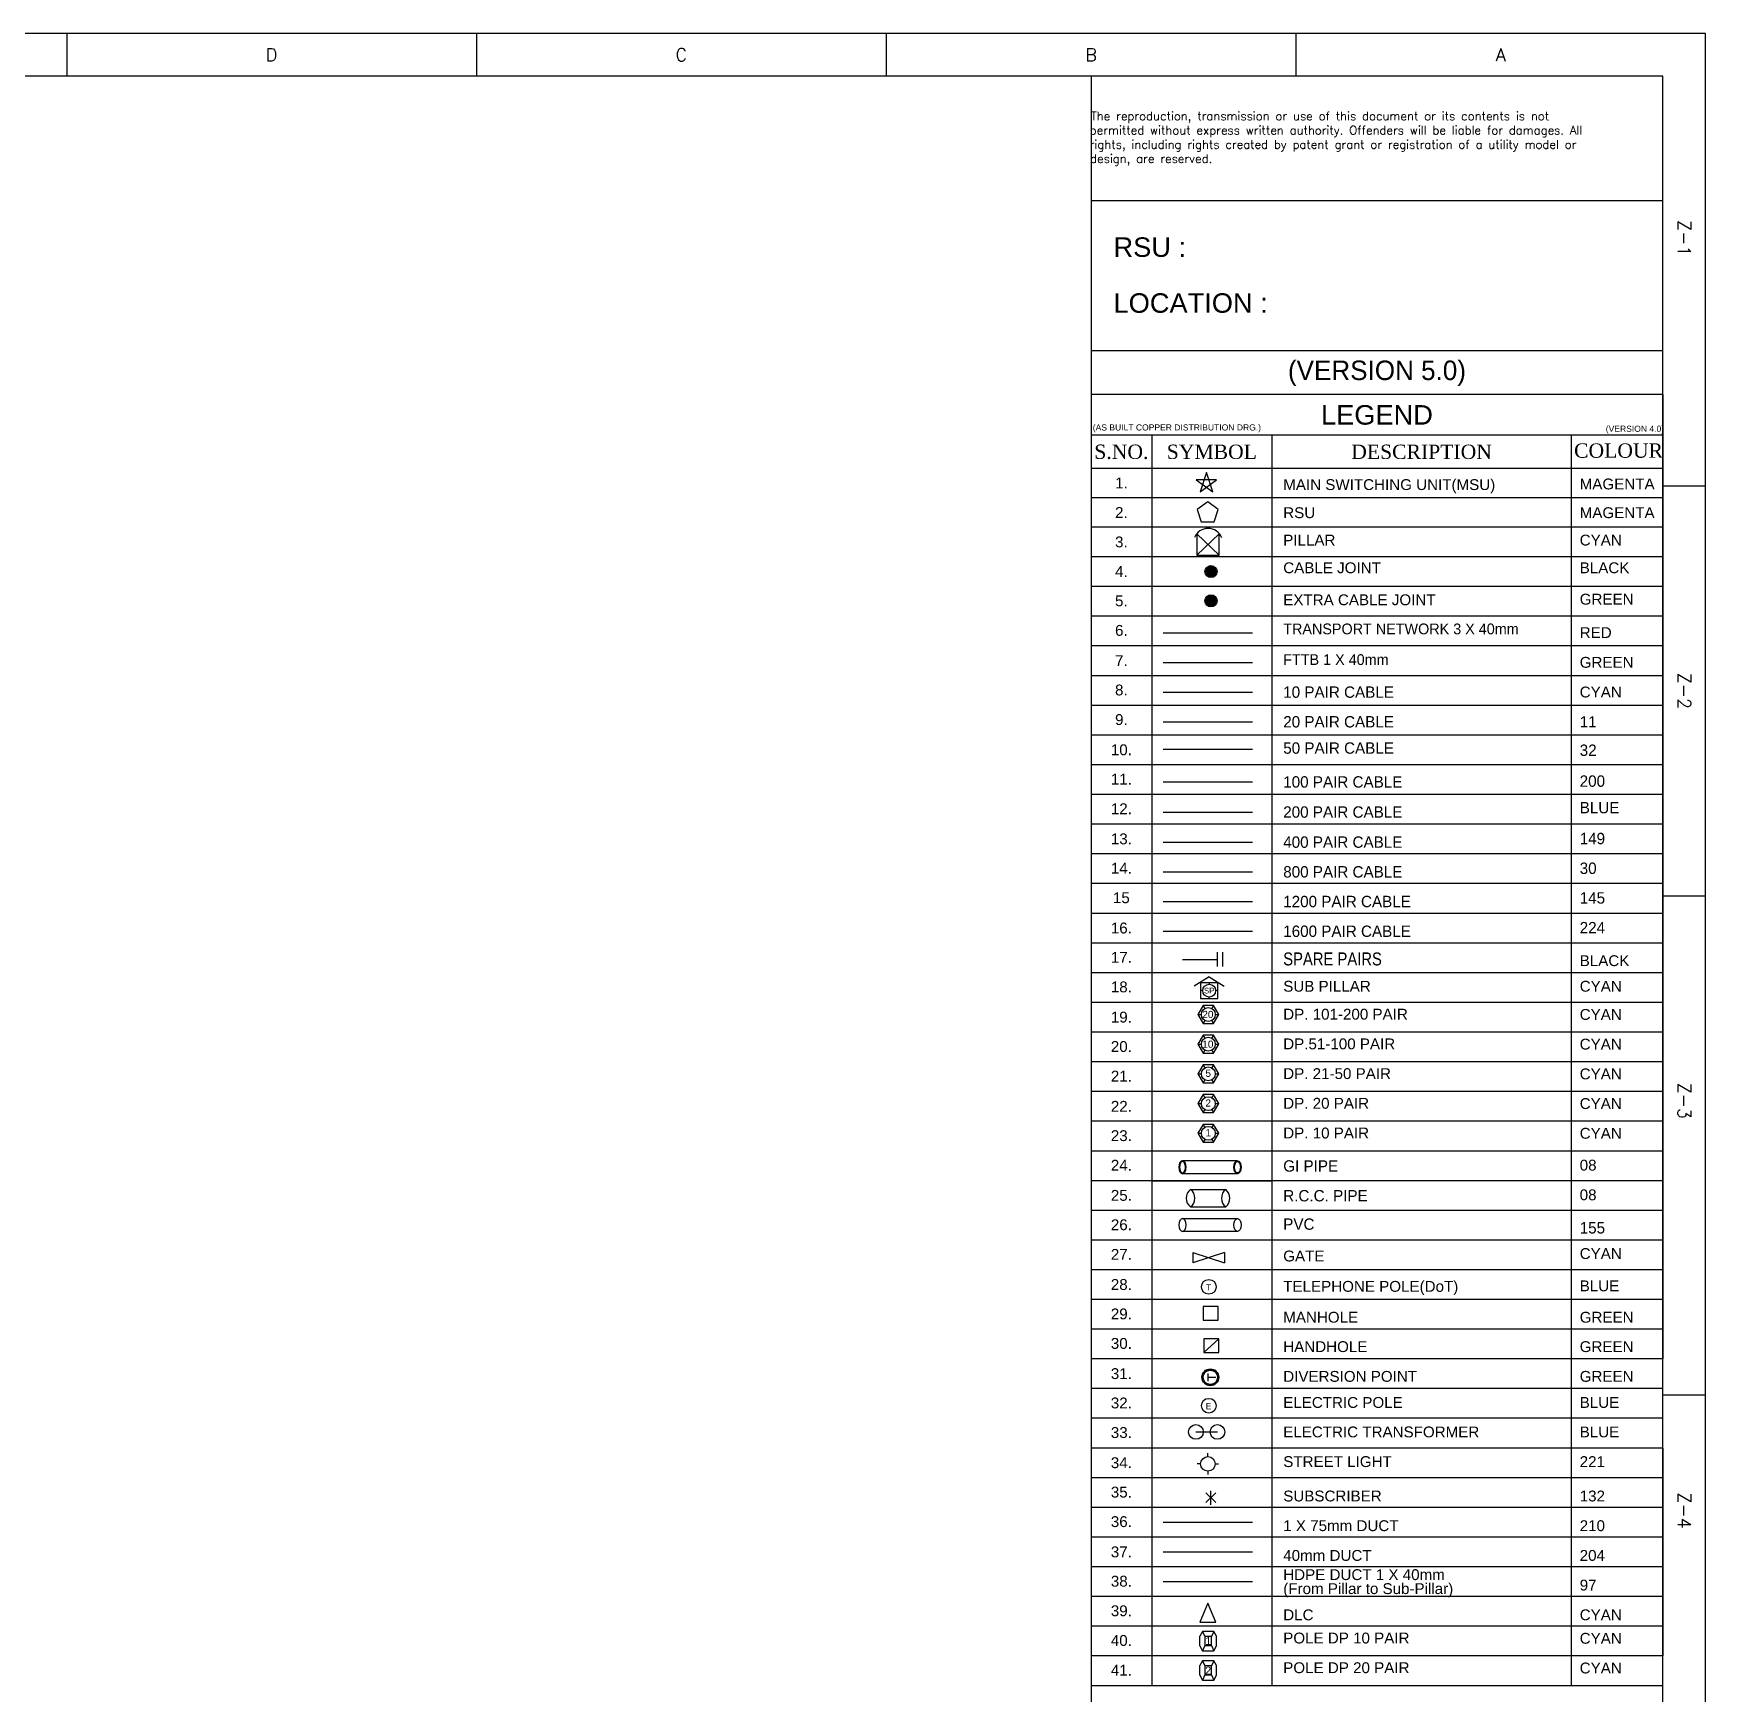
# Model space of a CAD drawing. Header units: millimetres. Extents: x 0 to 5842, y 0 to 4400.
# Drawn here: x 2900 to 5842, y 1481 to 4400 of the extents above; entities that cross this region are included whole.
import ezdxf
from ezdxf.enums import TextEntityAlignment as Align

# ---------------------------------------------------------------- set-up
doc = ezdxf.new("R2010")
doc.units = ezdxf.units.MM
doc.linetypes.add('AUSGEZOGEN', pattern=[2, 1, 1])
doc.layers.add('LEGEND', color=7, linetype='Continuous')
doc.styles.add('ar', font='swiss.ttf')
doc.styles.add('book', font='BKANT.TTF', dxfattribs={"height": 5})
doc.styles.add('LEGEND', font='ANTQUAB.TTF', dxfattribs={"height": 10})
doc.styles.add('ROMANTIC', font='romantic.ttf')
doc.styles.add('STYLE1', font='romans.shx')
doc.styles.add('technic', font='technic_.ttf')

# ---------------------------------------------------------------- blocks, each defined once
blk = doc.blocks.new('2022_Akn')
at = {"layer": 'LEGEND', "linetype": 'Continuous'}
h = blk.add_hatch(color=256, dxfattribs=at)
edge = h.paths.add_edge_path()
edge.add_arc((5034.8, 3441.6), 10.6, 0, 360)
h = blk.add_hatch(color=3, dxfattribs=at)
edge = h.paths.add_edge_path()
edge.add_arc((5034.8, 3390.2), 10.6, 0, 360)
at = {"layer": 'LEGEND'}
h = blk.add_hatch(color=3, dxfattribs=at)
h.paths.add_polyline_path([(5048.4, 2024.6, 1), (5018.8, 2024.6, 1)])
h.paths.add_polyline_path([(5046.1, 2024.6, -1), (5021.1, 2024.6, -1)], flags=16)
at = {"layer": 'LEGEND', "color": 7}
for p, q in [((5905, 4388.1), (63, 4388.1)), ((4463.2, 4388.1), (4463.2, 4313.1)), ((5184.1, 4388.1), (5184.1, 4313.1)), ((5905, -12.1), (5905, 4388.1)), ((5830, 4313.1), (138, 4313.1)), ((4823.7, 4313.1), (4823.7, 3753.1)), ((5830, 62.9), (5830, 4313.1)), ((5830, 4093.6), (4823.7, 4093.6)), ((5830, 3829.7), (4823.7, 3829.7)), ((5830, 3592.2), (5905, 3592.2)), ((5830, 2871.4), (5905, 2871.4)), ((5830, 1993.7), (5905, 1993.7))]:
    blk.add_line(p, q, dxfattribs=at)
at = {"layer": 'LEGEND', "linetype": 'Continuous', "ltscale": 5e-05}
for p, q in [((4823.7, 3753.1), (4823.7, 2422.6)), ((5830, 3753.1), (4823.7, 3753.1)), ((4823.7, 2422.7), (4823.7, 2370.4)), ((4823.7, 2422.7), (4823.7, 2370.4)), ((4823.7, 2370.4), (4823.7, 2161.4)), ((4823.7, 2370.4), (4823.7, 2161.4)), ((4823.7, 2161.5), (4823.7, 2161.4)), ((4823.7, 2161.4), (4823.7, 1743.5)), ((4823.7, 2109.1), (4823.7, 1848)), ((4823.7, 1743.5), (4823.7, 1534.5)), ((4823.7, 1534.5), (4823.7, 657.8))]:
    blk.add_line(p, q, dxfattribs=at)
at = {"layer": 'LEGEND', "linetype": 'AUSGEZOGEN'}
blk.add_line((5830, 3753.1), (4823.7, 3753.1), dxfattribs=at)
at = {"layer": 'LEGEND'}
for p, q in [((5830, 3753.1), (5830, 2422.6)), ((5830, 3681.5), (4823.7, 3681.5)), ((4930.5, 3681.5), (4930.5, 2370.4)), ((5142.1, 3681.5), (5142.1, 1482.2)), ((5668.5, 3681.5), (5668.5, 1482.2)), ((5830, 3623.2), (4823.7, 3623.2)), ((5830, 3571.6), (4823.7, 3571.6)), ((5830, 3519.9), (4823.7, 3519.9)), ((5830, 3467.6), (4823.7, 3467.6)), ((5830, 3415.4), (4823.7, 3415.4)), ((5830, 3363.1), (4823.7, 3363.1)), ((5830, 3310.9), (4823.7, 3310.9)), ((5830, 3258.6), (4823.7, 3258.6)), ((5830, 3206.4), (4823.7, 3206.4)), ((5830, 3154.1), (4823.7, 3154.1)), ((5830, 3101.9), (4823.7, 3101.9)), ((5830, 3049.6), (4823.7, 3049.6)), ((5830, 2997.4), (4823.7, 2997.4)), ((5830, 2945.1), (4823.7, 2945.1)), ((5830, 2892.9), (4823.7, 2892.9)), ((5830, 2840.6), (4823.7, 2840.6)), ((5830, 2788.4), (4823.7, 2788.4)), ((5830, 2788.4), (4823.7, 2788.4)), ((5830, 2736.1), (4823.7, 2736.1)), ((5830, 2683.9), (4823.7, 2683.9)), ((5830, 2631.6), (4823.7, 2631.6)), ((5830, 2579.4), (4823.7, 2579.4)), ((5830, 2527.1), (4823.7, 2527.1)), ((5830, 2474.9), (4823.7, 2474.9)), ((5830, 2422.6), (4823.7, 2422.6)), ((4930.5, 2422.6), (4823.7, 2422.6)), ((5830, 2422.6), (4930.5, 2422.6)), ((5830, 2422.6), (5830, 2057)), ((5081.4, 2405.5), (4984.7, 2405.5)), ((5830, 2370.4), (4823.7, 2370.4)), ((4930.5, 2370.4), (4930.5, 2161.4)), ((4930.5, 2370.4), (5142.1, 2370.4)), ((5081.4, 2382.7), (4984.7, 2382.7)), ((5830, 2318.1), (4823.7, 2318.1)), ((4984.7, 2303.9), (5081.4, 2303.9)), ((5830, 2265.9), (4823.7, 2265.9)), ((5081.4, 2281.1), (4984.7, 2281.1)), ((5830, 2213.6), (4823.7, 2213.6)), ((5830, 2161.4), (4823.7, 2161.4)), ((5830, 2161.4), (4823.7, 2161.4)), ((4930.5, 2161.4), (4930.5, 1900.2)), ((5830, 2109.2), (4823.7, 2109.2)), ((5830, 2057), (4823.7, 2057)), ((5830, 2004.7), (4823.7, 2004.7)), ((5830, 1952.5), (4823.7, 1952.5)), ((5830, 1900.2), (4823.7, 1900.2)), ((5830, 1900.2), (4823.7, 1900.2)), ((4930.5, 1900.2), (4930.5, 1482.2)), ((5830, 1900.2), (5830, 1534.5)), ((5830, 1848), (4823.7, 1848)), ((5830, 1795.7), (4823.7, 1795.7)), ((5830, 1743.5), (4823.7, 1743.5)), ((5830, 1691.2), (4823.7, 1691.2)), ((5830, 1691.2), (4823.7, 1691.2)), ((5830, 1639), (4823.7, 1639)), ((5830, 1586.7), (4823.7, 1586.7)), ((5830, 1534.5), (4823.7, 1534.5)), ((5830, 1482.2), (4823.7, 1482.2))]:
    blk.add_line(p, q, dxfattribs=at)
at = {"layer": 'LEGEND', "color": 6}
for p, q in [((5044.7, 3603.1), (5008.8, 3603.1)), ((5008.8, 3603.1), (5037.8, 3581.9)), ((5026.7, 3616.1), (5015.6, 3581.9)), ((5015.6, 3581.9), (5044.7, 3603.1)), ((5037.8, 3581.9), (5026.7, 3616.1))]:
    blk.add_line(p, q, dxfattribs=at)
at = {"layer": 'LEGEND', "color": 6, "ltscale": 8}
for p, q in [((5029.1, 3564.4), (5010.6, 3551.1)), ((5047.5, 3551.1), (5029.1, 3564.4)), ((5010.6, 3551.1), (5017.7, 3529.4)), ((5040.5, 3529.4), (5047.5, 3551.1)), ((5017.7, 3529.4), (5040.5, 3529.4))]:
    blk.add_line(p, q, dxfattribs=at)
at = {"layer": 'LEGEND', "color": 4}
for p, q in [((5049.4, 3508.2), (5009.6, 3470.7)), ((5009.6, 3508.2), (5049.4, 3470.7)), ((5009.6, 3508.2), (5009.6, 3470.7)), ((5049.4, 3470.7), (5049.4, 3508.2)), ((5009.6, 3470.7), (5049.4, 3470.7)), ((5021, 2678.4), (5024, 2673.2)), ((5031.6, 2690.9), (5031.6, 2693.4)), ((5039.2, 2678.4), (5036.2, 2673.2)), ((5011.9, 2662.7), (5018, 2662.7)), ((5024, 2652.1), (5021, 2646.9)), ((5036.2, 2652.1), (5039.2, 2646.9)), ((5042.3, 2662.7), (5048.3, 2662.7)), ((5021, 2626.2), (5011.9, 2610.4)), ((5039.2, 2626.2), (5021, 2626.2)), ((5021, 2626.2), (5024, 2620.9)), ((5039.2, 2626.2), (5036.2, 2620.9)), ((5048.3, 2610.4), (5039.2, 2626.2)), ((5011.9, 2610.4), (5021, 2594.6)), ((5011.9, 2610.4), (5018, 2610.4)), ((5024, 2599.9), (5021, 2594.6)), ((5021, 2594.6), (5039.2, 2594.6)), ((5036.2, 2599.9), (5039.2, 2594.6)), ((5039.2, 2594.6), (5048.3, 2610.4)), ((5042.3, 2610.4), (5048.3, 2610.4)), ((5021, 2573.9), (5011.9, 2558.2)), ((5039.2, 2573.9), (5021, 2573.9)), ((5021, 2573.9), (5024, 2568.7)), ((5039.2, 2573.9), (5036.2, 2568.7)), ((5048.3, 2558.2), (5039.2, 2573.9)), ((5011.9, 2558.2), (5018, 2558.2)), ((5011.9, 2558.2), (5021, 2542.4)), ((5024, 2547.6), (5021, 2542.4)), ((5021, 2542.4), (5039.2, 2542.4)), ((5036.2, 2547.6), (5039.2, 2542.4)), ((5039.2, 2542.4), (5048.3, 2558.2)), ((5042.3, 2558.2), (5048.3, 2558.2)), ((5011.9, 2505.9), (5018, 2505.9)), ((5021, 2521.7), (5024, 2516.4)), ((5039.2, 2521.7), (5036.2, 2516.4)), ((5042.3, 2505.9), (5048.3, 2505.9)), ((5024, 2495.4), (5021, 2490.1)), ((5036.2, 2495.4), (5039.2, 2490.1)), ((5011.9, 2453.7), (5018, 2453.7)), ((5021, 2469.4), (5024, 2464.2)), ((5024, 2443.1), (5021, 2437.9)), ((5039.2, 2469.4), (5036.2, 2464.2)), ((5036.2, 2443.1), (5039.2, 2437.9)), ((5042.3, 2453.7), (5048.3, 2453.7)), ((5015.1, 1552.3), (5015.1, 1569.3)), ((5020, 1577.8), (5024.2, 1568.8)), ((5039.7, 1577.8), (5035.5, 1568.8)), ((5044.6, 1552.3), (5044.6, 1569.3)), ((5024.2, 1552.9), (5020, 1543.8)), ((5035.5, 1552.9), (5039.7, 1543.8)), ((5015.1, 1500.6), (5015.1, 1517.6)), ((5020, 1526.2), (5024.2, 1517.1)), ((5024.2, 1501.2), (5020, 1492.1)), ((5039.7, 1526.2), (5035.5, 1517.1)), ((5035.5, 1501.2), (5039.7, 1492.1)), ((5044.6, 1500.6), (5044.6, 1517.6))]:
    blk.add_line(p, q, dxfattribs=at)
at = {"layer": 'LEGEND', "color": 1, "linetype": 'Continuous'}
blk.add_line((4950.9, 3334.2), (5107.6, 3334.2), dxfattribs=at)
at = {"layer": 'LEGEND', "color": 3, "linetype": 'Continuous'}
for p, q in [((4950.9, 3281.9), (5107.6, 3281.9)), ((5047.2, 2148.9), (5021.3, 2148.9)), ((5021.3, 2148.9), (5021.3, 2124.9)), ((5047.2, 2124.9), (5047.2, 2148.9)), ((5021.3, 2124.9), (5047.2, 2124.9)), ((5048.3, 2092.3), (5022.4, 2092.3)), ((5022.4, 2092.3), (5022.4, 2068.3)), ((5048.3, 2068.3), (5048.3, 2092.3)), ((5022.4, 2068.3), (5048.3, 2068.3))]:
    blk.add_line(p, q, dxfattribs=at)
at = {"layer": 'LEGEND', "color": 4, "linetype": 'Continuous'}
for p, q in [((4950.9, 3229.7), (5107.6, 3229.7)), ((5031.6, 2728.9), (5005, 2712.5)), ((5046.9, 2718.5), (5016.3, 2718.5)), ((5016.3, 2718.5), (5016.3, 2690.9)), ((5031.6, 2728.9), (5058.2, 2712.5)), ((5031.6, 2718.5), (5031.6, 2716)), ((5046.9, 2690.9), (5046.9, 2718.5)), ((5020.3, 2704.7), (5016.3, 2704.7)), ((5016.3, 2690.9), (5046.9, 2690.9)), ((5046.9, 2704.7), (5042.9, 2704.7))]:
    blk.add_line(p, q, dxfattribs=at)
at = {"layer": 'LEGEND', "color": 11, "linetype": 'Continuous'}
blk.add_line((4950.9, 3177.4), (5107.6, 3177.4), dxfattribs=at)
at = {"layer": 'LEGEND', "color": 32, "linetype": 'Continuous'}
blk.add_line((4950.9, 3129.3), (5107.6, 3129.3), dxfattribs=at)
at = {"layer": 'LEGEND', "color": 200, "linetype": 'Continuous'}
blk.add_line((4950.9, 3071.6), (5107.6, 3071.6), dxfattribs=at)
at = {"layer": 'LEGEND', "color": 5, "linetype": 'Continuous'}
blk.add_line((4950.9, 3018.7), (5107.6, 3018.7), dxfattribs=at)
at = {"layer": 'LEGEND', "color": 149, "linetype": 'Continuous'}
blk.add_line((4950.9, 2965.8), (5107.6, 2965.8), dxfattribs=at)
blk.add_line((4950.9, 2965.8), (5107.6, 2965.8), dxfattribs=at)
at = {"layer": 'LEGEND', "color": 30, "linetype": 'Continuous'}
blk.add_line((4950.9, 2913.6), (5107.6, 2913.6), dxfattribs=at)
at = {"layer": 'LEGEND', "color": 145, "linetype": 'Continuous'}
blk.add_line((4950.9, 2861.3), (5107.6, 2861.3), dxfattribs=at)
at = {"layer": 'LEGEND', "color": 224, "linetype": 'Continuous'}
blk.add_line((4950.9, 2809.1), (5107.6, 2809.1), dxfattribs=at)
at = {"layer": 'LEGEND', "color": 7, "linetype": 'Continuous'}
for p, q in [((5045.8, 2772.4), (5045.8, 2747.3)), ((5055.3, 2772.4), (5055.3, 2747.3))]:
    blk.add_line(p, q, dxfattribs=at)
at = {"layer": 'LEGEND', "color": 7, "lineweight": 30}
blk.add_line((4984.7, 2759.2), (5045.7, 2759.2), dxfattribs=at)
at = {"layer": 'LEGEND', "color": 8}
for p, q in [((4998.9, 2354.9), (5060.9, 2354.9)), ((4998.9, 2324.3), (5060.9, 2324.3))]:
    blk.add_line(p, q, dxfattribs=at)
at = {"layer": 'LEGEND', "color": 4, "linetype": 'Continuous', "ltscale": 5e-05}
for p, q in [((5002.7, 2243.9), (5058.3, 2226.2)), ((5058.3, 2243.9), (5002.7, 2226.2)), ((5002.7, 2243.9), (5002.7, 2226.2)), ((5058.3, 2243.9), (5058.3, 2226.2))]:
    blk.add_line(p, q, dxfattribs=at)
at = {"layer": 'LEGEND', "color": 3, "linetype": 'Continuous', "ltscale": 8}
for p, q in [((5048.3, 2092.3), (5022.4, 2068.3)), ((5029, 2031.1), (5029, 2018.1)), ((5029, 2024.6), (5043.3, 2024.6))]:
    blk.add_line(p, q, dxfattribs=at)
at = {"layer": 'LEGEND', "color": 5, "ltscale": 8}
blk.add_line((5008.3, 1928.5), (5046.2, 1928.5), dxfattribs=at)
at = {"layer": 'LEGEND', "color": 221, "ltscale": 8}
for p, q in [((5029.3, 1885.2), (5029.3, 1891)), ((5016.5, 1872.3), (5010.7, 1872.3)), ((5029.3, 1859.5), (5029.3, 1853.7)), ((5042.2, 1872.3), (5048, 1872.3))]:
    blk.add_line(p, q, dxfattribs=at)
at = {"layer": 'LEGEND', "color": 132}
for p, q in [((5034.4, 1800.6), (5034.4, 1825.2)), ((5025.7, 1821.6), (5043.1, 1804.2)), ((5025.7, 1804.2), (5043.1, 1821.6))]:
    blk.add_line(p, q, dxfattribs=at)
at = {"layer": 'LEGEND', "color": 210, "linetype": 'Continuous'}
blk.add_line((4950.9, 1769.8), (5107.6, 1769.8), dxfattribs=at)
at = {"layer": 'LEGEND', "color": 204, "linetype": 'Continuous'}
blk.add_line((4950.9, 1717.6), (5107.6, 1717.6), dxfattribs=at)
at = {"layer": 'LEGEND', "color": 97, "linetype": 'Continuous'}
blk.add_line((4950.9, 1665.3), (5107.6, 1665.3), dxfattribs=at)
at = {"layer": 'LEGEND', "color": 4, "ltscale": 8}
for p, q in [((5029.2, 1627.6), (5014.9, 1594)), ((5043.3, 1594), (5029.2, 1627.6)), ((5014.9, 1594), (5043.3, 1594))]:
    blk.add_line(p, q, dxfattribs=at)
at = {"layer": 'LEGEND', "color": 7, "flags": 128}
for points in [[(3021.5, 4388.1), (3021.5, 4313.1)], [(3742.4, 4388.1), (3742.4, 4313.1)]]:
    blk.add_lwpolyline(points, dxfattribs=at)
at = {"layer": 'LEGEND', "color": 4}
for points in [[(5021, 2678.4), (5011.9, 2662.7), (5021, 2646.9), (5039.2, 2646.9), (5048.3, 2662.7), (5039.2, 2678.4)], [(5021, 2521.7), (5011.9, 2505.9), (5021, 2490.1), (5039.2, 2490.1), (5048.3, 2505.9), (5039.2, 2521.7)], [(5021, 2469.4), (5011.9, 2453.7), (5021, 2437.9), (5039.2, 2437.9), (5048.3, 2453.7), (5039.2, 2469.4)]]:
    blk.add_lwpolyline(points, close=True, dxfattribs=at)
for points in [[(5044.6, 1569.3), (5039.7, 1577.8), (5020, 1577.8), (5015.1, 1569.3)], [(5024.2, 1568.8), (5024.2, 1552.9), (5035.5, 1552.9), (5035.5, 1568.8)], [(5035.5, 1568.8), (5024.2, 1568.8)], [(5015.1, 1552.3), (5020, 1543.8), (5039.7, 1543.8), (5044.6, 1552.3)], [(5044.6, 1517.6), (5039.7, 1526.2), (5020, 1526.2), (5015.1, 1517.6)], [(5015.1, 1500.6), (5020, 1492.1), (5039.7, 1492.1), (5044.6, 1500.6)], [(5024.2, 1517.1), (5024.2, 1501.2), (5035.5, 1501.2), (5035.5, 1517.1)], [(5035.5, 1517.1), (5024.2, 1517.1)]]:
    blk.add_lwpolyline(points, dxfattribs=at)
at = {"layer": 'LEGEND', "linetype": 'Continuous'}
blk.add_circle((5034.8, 3441.6), 10.6, dxfattribs=at)
at = {"layer": 'LEGEND', "color": 3, "linetype": 'Continuous'}
blk.add_circle((5034.8, 3390.2), 10.6, dxfattribs=at)
at = {"layer": 'LEGEND', "color": 4}
for centre, radius in [((5031.6, 2704.7), 11.3), ((5030.1, 2662.7), 12.2), ((5030.1, 2610.4), 12.2), ((5030.1, 2558.2), 12.2), ((5030.1, 2505.9), 12.2), ((5030.1, 2453.7), 12.2)]:
    blk.add_circle(centre, radius, dxfattribs=at)
at = {"layer": 'LEGEND', "color": 5, "ltscale": 8}
for centre in [(5031, 2183.7), (5031, 1974.7), (5008.3, 1928.5), (5046.2, 1928.5)]:
    blk.add_circle(centre, 12.9, dxfattribs=at)
at = {"layer": 'LEGEND', "color": 3}
for radius in [14.8, 12.5]:
    blk.add_circle((5033.6, 2024.6), radius, dxfattribs=at)
at = {"layer": 'LEGEND', "color": 221, "ltscale": 8}
blk.add_circle((5029.3, 1872.3), 12.9, dxfattribs=at)
at = {"layer": 'LEGEND', "color": 4}
blk.add_arc((5029.6, 3491.8), 25.8, 21.587, 157.8145, dxfattribs=at)
at = {"layer": 'LEGEND', "color": 8}
for centre, radius, start, end in [((5010.2, 2339.6), 19.1, 126.489, 233.511), ((4987.3, 2339.6), 19.2, 306.9442, 53.0558), ((5072.2, 2339.6), 19.1, 126.489, 233.511), ((5047.1, 2339.6), 20.6, 312.0336, 47.9664)]:
    blk.add_arc(centre, radius, start, end, dxfattribs=at)
at = {"layer": 'LEGEND', "extrusion": (0, 0, -1)}
for centre in [(4984.7, 2394.1), (4984.7, 2292.5)]:
    blk.add_ellipse(centre, major_axis=(0, 11.4), ratio=0.563155, dxfattribs=at)
at = {"layer": 'LEGEND'}
for centre in [(5081.4, 2394.1), (5081.4, 2292.5)]:
    blk.add_ellipse(centre, major_axis=(0, 11.4), ratio=0.563155, dxfattribs=at)
for points in [[(4984.7, 2404.2), (4985.2, 2404.2), (4985.8, 2404), (4987, 2403.1), (4987.7, 2402.3), (4988.7, 2400.3), (4989.1, 2399), (4989.9, 2395.3), (4989.9, 2392.5), (4988.9, 2388.2), (4988.1, 2386.6), (4986.5, 2384.7), (4985.8, 2384.2), (4984.5, 2384), (4983.9, 2384.1), (4982.5, 2384.9), (4981.8, 2385.7), (4980.6, 2388), (4980.1, 2389.4), (4979.4, 2393.4), (4979.5, 2396.1), (4980.5, 2400.3), (4981.3, 2401.9), (4982.9, 2403.7), (4983.6, 2404.1), (4984.4, 2404.2), (4984.5, 2404.2), (4984.7, 2404.2)], [(5081.4, 2404.2), (5080.8, 2404.2), (5080.3, 2404), (5079, 2403.1), (5078.4, 2402.3), (5077.3, 2400.3), (5076.9, 2399), (5076.2, 2395.3), (5076.2, 2392.5), (5077.2, 2388.2), (5077.9, 2386.6), (5079.5, 2384.7), (5080.2, 2384.2), (5081.5, 2384), (5082.1, 2384.1), (5083.5, 2384.9), (5084.3, 2385.7), (5085.5, 2388), (5086, 2389.4), (5086.6, 2393.4), (5086.6, 2396.1), (5085.5, 2400.3), (5084.7, 2401.9), (5083.1, 2403.7), (5082.4, 2404.1), (5081.7, 2404.2), (5081.5, 2404.2), (5081.4, 2404.2)]]:
    blk.add_open_spline(points, degree=3, knots=[0, 0, 0, 0, 0.410223, 0.410223, 0.820447, 0.820447, 1.23067, 1.23067, 1.950779, 1.950779, 2.550594, 2.550594, 3.016392, 3.016392, 3.48219, 3.48219, 3.947988, 3.947988, 4.413786, 4.413786, 5.130311, 5.130311, 5.719998, 5.719998, 6.181703, 6.181703, 6.283185, 6.283185, 6.283185, 6.283185], dxfattribs=at)
at = {"layer": 'LEGEND', "color": 7, "style": 'STYLE1'}
for s, p in [('D', (3381.9, 4350.6)), ('C', (4102.8, 4350.6)), ('B', (4823.7, 4350.6)), ('A', (5544.5, 4350.6))]:
    blk.add_text(s, height=22.5, dxfattribs=at).set_placement(p, align=Align.MIDDLE)
for s, p in [('The reproduction, transmission or use of this document or its contents is not ', (4823.6, 4235.4)), ('permitted without express written authority. Offenders will be liable for damages. All ', (4821.5, 4210.4)), ('rights, including rights created by patent grant or registration of a utility model or ', (4821.5, 4185.4)), ('design, are reserved.', (4822.2, 4160.4))]:
    blk.add_text(s, height=15, dxfattribs=at).set_placement(p)
for s, p in [('Z-1', (5867.5, 4027.7)), ('Z-2', (5867.5, 3231.8)), ('Z-3', (5867.5, 2510.9)), ('Z-4', (5867.5, 1790.1))]:
    blk.add_text(s, height=22.5, rotation=270, dxfattribs=at).set_placement(p, align=Align.MIDDLE)
at = {"layer": 'LEGEND', "style": 'ar'}
for s, height, p in [('RSU :', 34.27, (4863.3, 4012.3)), ('LOCATION : ', 34.274, (4863.3, 3914))]:
    blk.add_text(s, height=height, dxfattribs=at).set_placement(p, align=Align.MIDDLE_LEFT)
at = {"layer": 'LEGEND'}
for s, height, style, p in [('(VERSION 5.0)', 34.274, 'LEGEND', (5326.8, 3791.4)), ('LEGEND', 34.27, 'ar', (5326.8, 3717.3))]:
    blk.add_text(s, height=height, dxfattribs=dict(at, style=style)).set_placement(p, align=Align.MIDDLE)
at = {"layer": 'LEGEND', "color": 0, "ltscale": 8, "style": 'ar'}
for s, p in [('(AS BUILT COPPER DISTRIBUTION DRG.)', (4826.8, 3689.8)), ('(VERSION 4.0)', (5729.4, 3687.5))]:
    blk.add_text(s, height=10.744, dxfattribs=at).set_placement(p)
at = {"layer": 'LEGEND', "ltscale": 8}
for s, height, style, p in [('S.NO.', 25.2, 'ROMANTIC', (4877.1, 3652.3)), ('SYMBOL', 25.2, 'ROMANTIC', (5036.3, 3652.3)), ('DESCRIPTION', 25.205, 'ROMANTIC', (5405.3, 3652.3)), ('1.', 19.08, 'ar', (4877.1, 3597.4)), ('2.', 19.08, 'ar', (4877.1, 3545.7)), ('3.', 19.08, 'ar', (4877.1, 3493.8)), ('4.', 19.08, 'ar', (4877.1, 3441.8)), ('5.', 19.08, 'ar', (4877.1, 3390.1)), ('6.', 19.08, 'ar', (4877.1, 3338.2)), ('7.', 19.08, 'ar', (4877.1, 3285.1)), ('8.', 19.08, 'ar', (4877.1, 3233.4)), ('9.', 19.08, 'ar', (4877.1, 3181.4)), ('10.', 19.08, 'ar', (4877.1, 3128.3)), ('11.', 19.08, 'ar', (4877.1, 3076.6)), ('12.', 19.08, 'ar', (4877.1, 3024.7)), ('13.', 19.08, 'ar', (4877.1, 2971.6)), ('14.', 19.08, 'ar', (4877.1, 2919.9)), ('15', 19.08, 'ar', (4877.1, 2867.9)), ('16.', 19.08, 'ar', (4877.1, 2814.8)), ('17.', 19.08, 'ar', (4877.1, 2763.1)), ('18.', 19.08, 'ar', (4877.1, 2711.2)), ('19.', 19.08, 'ar', (4877.1, 2658.1)), ('20.', 19.08, 'ar', (4877.1, 2606.4)), ('21.', 19.08, 'ar', (4877.1, 2554.4)), ('22.', 19.08, 'ar', (4877.1, 2501.3)), ('23.', 19.08, 'ar', (4877.1, 2449.6)), ('24.', 19.08, 'ar', (4877.1, 2397.7)), ('25.', 19.08, 'ar', (4877.1, 2344.6)), ('26.', 19.08, 'ar', (4877.1, 2292.9)), ('27.', 19.08, 'ar', (4877.1, 2240.9)), ('28.', 19.08, 'ar', (4877.1, 2187.8)), ('29.', 19.08, 'ar', (4877.1, 2136.1)), ('30.', 19.08, 'ar', (4877.1, 2084.2)), ('31.', 19.08, 'ar', (4877.1, 2031.1)), ('32.', 19.08, 'ar', (4877.1, 1979.5)), ('33.', 19.08, 'ar', (4877.1, 1927.5)), ('34.', 19.08, 'ar', (4877.1, 1874.4)), ('35.', 19.08, 'ar', (4877.1, 1822.7)), ('36.', 19.08, 'ar', (4877.1, 1770.8)), ('37.', 19.08, 'ar', (4877.1, 1717.6)), ('38.', 19.08, 'ar', (4877.1, 1666)), ('39.', 19.08, 'ar', (4877.1, 1614)), ('40.', 19.08, 'ar', (4877.1, 1561.8)), ('41.', 19.08, 'ar', (4877.1, 1509.5))]:
    blk.add_text(s, height=height, dxfattribs=dict(at, style=style)).set_placement(p, align=Align.MIDDLE)
at = {"layer": 'LEGEND', "ltscale": 8, "style": 'ROMANTIC'}
blk.add_text('COLOUR', height=25.2, dxfattribs=at).set_placement((5673.6, 3641.9))
at = {"layer": 'LEGEND', "color": 6, "ltscale": 8, "style": 'ar'}
for s, height, p in [('MAIN SWITCHING UNIT(MSU)', 19.076, (5161.9, 3585.1)), ('MAGENTA', 19.08, (5683.5, 3586.2)), ('RSU', 19.08, (5161.9, 3535.7)), ('MAGENTA', 19.08, (5683.5, 3535.7))]:
    blk.add_text(s, height=height, dxfattribs=at).set_placement(p)
at = {"layer": 'LEGEND', "color": 4, "style": 'ar'}
for s, p in [('PILLAR', (5161.9, 3487.5)), ('CYAN', (5683.5, 3487.5))]:
    blk.add_text(s, height=19.08, dxfattribs=at).set_placement(p)
at = {"layer": 'LEGEND', "style": 'ar'}
for s, height, p in [('CABLE JOINT', 19.076, (5161.9, 3438.8)), ('BLACK', 19.08, (5683.5, 3438.8))]:
    blk.add_text(s, height=height, dxfattribs=at).set_placement(p)
at = {"layer": 'LEGEND', "color": 3, "linetype": 'Continuous'}
for s, height, style, p in [('EXTRA CABLE JOINT', 19.076, 'ar', (5161.9, 3382.5)), ('GREEN', 19.08, 'ar', (5683.5, 3383.6)), ('FTTB 1 X 40mm', 18.9, 'book', (5161.9, 3277.4)), ('GREEN', 19.08, 'ar', (5683.5, 3272.5))]:
    blk.add_text(s, height=height, dxfattribs=dict(at, style=style)).set_placement(p)
at = {"layer": 'LEGEND', "color": 1, "linetype": 'Continuous'}
for s, height, style, p in [('TRANSPORT NETWORK 3 X 40mm', 18.9, 'book', (5161.9, 3331.4)), ('RED', 19.08, 'ar', (5683.5, 3324.8))]:
    blk.add_text(s, height=height, dxfattribs=dict(at, style=style)).set_placement(p)
at = {"layer": 'LEGEND', "color": 4, "linetype": 'Continuous'}
for s, height, style, p in [('10 PAIR CABLE', 20.004, 'book', (5161.9, 3219.7)), ('CYAN', 19.08, 'ar', (5683.5, 3220.3)), ('SUB PILLAR ', 19.076, 'ar', (5161.9, 2702.8)), ('CYAN', 19.08, 'ar', (5683.5, 2702.8)), ('DP. 101-200 PAIR', 19.076, 'ar', (5161.9, 2653.7)), ('CYAN', 19.08, 'ar', (5683.5, 2653.2)), ('DP.51-100 PAIR', 19.076, 'ar', (5161.9, 2601.5)), ('CYAN', 19.08, 'ar', (5683.5, 2601)), ('DP. 21-50 PAIR', 19.076, 'ar', (5161.9, 2549.2)), ('CYAN', 19.08, 'ar', (5683.5, 2548.7)), ('DP. 20 PAIR', 19.076, 'ar', (5161.9, 2497)), ('CYAN', 19.08, 'ar', (5683.5, 2496.5)), ('DP. 10 PAIR', 19.076, 'ar', (5161.9, 2444.7)), ('CYAN', 19.08, 'ar', (5683.5, 2444.2)), ('GATE', 19.08, 'ar', (5161.9, 2228.4)), ('CYAN', 19.08, 'ar', (5683.5, 2232.7)), ('POLE DP 10 PAIR', 19.076, 'ar', (5161.9, 1556.5)), ('CYAN', 19.08, 'ar', (5683.5, 1556)), ('POLE DP 20 PAIR', 19.076, 'ar', (5161.9, 1504.3)), ('CYAN', 19.08, 'ar', (5683.5, 1503.8))]:
    blk.add_text(s, height=height, dxfattribs=dict(at, style=style)).set_placement(p)
at = {"layer": 'LEGEND', "color": 11, "linetype": 'Continuous'}
for s, height, style, p in [('20 PAIR CABLE', 20.004, 'book', (5161.9, 3167.5)), ('11', 19.08, 'ar', (5683.5, 3168))]:
    blk.add_text(s, height=height, dxfattribs=dict(at, style=style)).set_placement(p)
at = {"layer": 'LEGEND', "color": 32, "linetype": 'Continuous', "style": 'book'}
for s, height, p in [('50 PAIR CABLE', 20.004, (5161.9, 3121.3)), ('32', 20, (5683.5, 3117.5))]:
    blk.add_text(s, height=height, dxfattribs=at).set_placement(p)
at = {"layer": 'LEGEND', "color": 200, "linetype": 'Continuous', "style": 'book'}
for s, height, p in [('100 PAIR CABLE', 20.004, (5161.9, 3061.7)), ('200', 20, (5683.5, 3063.2))]:
    blk.add_text(s, height=height, dxfattribs=at).set_placement(p)
at = {"layer": 'LEGEND', "color": 5, "linetype": 'Continuous', "style": 'book'}
for s, height, p in [('BLUE', 20, (5683.5, 3016.5)), ('200 PAIR CABLE', 20.004, (5161.9, 3008.8))]:
    blk.add_text(s, height=height, dxfattribs=at).set_placement(p)
at = {"layer": 'LEGEND', "color": 149, "linetype": 'Continuous', "style": 'book'}
for s, height, p in [('400 PAIR CABLE', 20.004, (5161.9, 2955.9)), ('400 PAIR CABLE', 20.004, (5161.9, 2955.9)), ('149', 20, (5683.5, 2962.2))]:
    blk.add_text(s, height=height, dxfattribs=at).set_placement(p)
at = {"layer": 'LEGEND', "color": 30, "linetype": 'Continuous', "style": 'book'}
for s, height, p in [('800 PAIR CABLE', 20.004, (5161.9, 2903.6)), ('30', 20, (5683.5, 2909.9))]:
    blk.add_text(s, height=height, dxfattribs=at).set_placement(p)
at = {"layer": 'LEGEND', "color": 145, "linetype": 'Continuous', "style": 'book'}
for s, height, p in [('1200 PAIR CABLE', 20.004, (5161.9, 2851.4)), ('145', 20, (5683.5, 2857.7))]:
    blk.add_text(s, height=height, dxfattribs=at).set_placement(p)
at = {"layer": 'LEGEND', "color": 224, "linetype": 'Continuous', "style": 'book'}
for s, height, p in [('224', 20, (5683.5, 2805.4)), ('1600 PAIR CABLE', 20.004, (5161.9, 2799.1))]:
    blk.add_text(s, height=height, dxfattribs=at).set_placement(p)
at = {"layer": 'LEGEND', "color": 7, "linetype": 'Continuous'}
for s, height, style, p in [('SPARE PAIRS', 22.717, 'technic', (5161.9, 2749.1)), ('BLACK', 19.08, 'ar', (5683.5, 2747.8))]:
    blk.add_text(s, height=height, dxfattribs=dict(at, style=style)).set_placement(p)
at = {"layer": 'LEGEND', "color": 4, "ltscale": 8, "style": 'ar'}
for s, height, p in [('SP', 10, (5031.6, 2704.7)), ('1', 13.6, (5029.9, 1560.8)), ('2', 13.6, (5029.9, 1509.1))]:
    blk.add_text(s, height=height, dxfattribs=at).set_placement(p, align=Align.MIDDLE)
for s, height, p in [('20', 12.6, (5019.5, 2656.5)), ('10', 12.6, (5019.5, 2604.2)), ('5', 12.6, (5025, 2553)), ('2', 12.6, (5025, 2500.7)), ('1', 12.6, (5025, 2448.5)), ('DLC', 19.08, (5161.9, 1597.3)), ('CYAN', 19.08, (5683.5, 1597.3))]:
    blk.add_text(s, height=height, dxfattribs=at).set_placement(p)
at = {"layer": 'LEGEND', "color": 8}
for s, height, style, p in [('GI PIPE', 20, 'book', (5161.9, 2386.3)), ('08', 19.08, 'ar', (5683.5, 2388.2)), ('R.C.C. PIPE', 20.004, 'book', (5161.9, 2334)), ('08', 19.08, 'ar', (5683.5, 2336))]:
    blk.add_text(s, height=height, dxfattribs=dict(at, style=style)).set_placement(p)
at = {"layer": 'LEGEND', "linetype": 'Continuous', "ltscale": 5e-05, "style": 'book'}
for s, p in [('PVC', (5161.9, 2284)), ('155', (5683.5, 2277.5))]:
    blk.add_text(s, height=20, dxfattribs=at).set_placement(p)
at = {"layer": 'LEGEND'}
for s, p in [('T', (5035.3, 2177.5)), ('E', (5035.3, 1968.5))]:
    blk.add_text(s, height=10.9, dxfattribs=at).set_placement(p, align=Align.RIGHT)
at = {"layer": 'LEGEND', "color": 5, "ltscale": 8, "style": 'ar'}
for s, height, p in [('TELEPHONE POLE(DoT)', 19.076, (5161.9, 2175)), ('BLUE', 19.08, (5683.5, 2175.9)), ('ELECTRIC POLE', 19.076, (5161.9, 1970.8)), ('BLUE', 19.08, (5683.5, 1970.8)), ('ELECTRIC TRANSFORMER', 19.076, (5161.9, 1919)), ('BLUE', 19.08, (5683.5, 1919))]:
    blk.add_text(s, height=height, dxfattribs=at).set_placement(p)
at = {"layer": 'LEGEND', "color": 3, "ltscale": 8, "style": 'ar'}
for s, height, p in [('MANHOLE ', 19.08, (5161.9, 2120.7)), ('GREEN', 19.08, (5683.5, 2120.7)), ('HANDHOLE ', 19.08, (5161.9, 2069)), ('GREEN', 19.08, (5683.5, 2069)), ('DIVERSION POINT', 19.076, (5161.9, 2016.7)), ('GREEN', 19.08, (5683.5, 2016.7))]:
    blk.add_text(s, height=height, dxfattribs=at).set_placement(p)
at = {"layer": 'LEGEND', "color": 221, "ltscale": 8, "style": 'ar'}
for s, height, p in [('STREET LIGHT', 19.076, (5161.9, 1866.8)), ('221', 19.08, (5683.5, 1866.8))]:
    blk.add_text(s, height=height, dxfattribs=at).set_placement(p)
at = {"layer": 'LEGEND', "color": 132, "style": 'ar'}
for s, p in [('SUBSCRIBER', (5161.9, 1806.3)), ('132', (5683.5, 1806.3))]:
    blk.add_text(s, height=19.08, dxfattribs=at).set_placement(p)
at = {"layer": 'LEGEND', "color": 210, "style": 'ar'}
for s, height, p in [('1 X 75mm DUCT', 19.076, (5161.9, 1754.1)), ('210', 19.08, (5683.5, 1754.1))]:
    blk.add_text(s, height=height, dxfattribs=at).set_placement(p)
at = {"layer": 'LEGEND', "color": 204, "style": 'ar'}
for s, p in [('40mm DUCT', (5161.9, 1701.8)), ('204', (5683.5, 1701.8))]:
    blk.add_text(s, height=19.08, dxfattribs=at).set_placement(p)
at = {"layer": 'LEGEND', "color": 97, "style": 'ar'}
for s, height, p in [('HDPE DUCT 1 X 40mm', 19.076, (5161.9, 1668)), ('(From Pillar to Sub-Pillar)', 19.076, (5161.9, 1643.4)), ('97', 19.08, (5683.5, 1649.6))]:
    blk.add_text(s, height=height, dxfattribs=at).set_placement(p)

msp = doc.modelspace()

# ---------------------------------------------------------------- block references
msp.add_blockref('2022_Akn', (-63, 12.1))

doc.saveas('drawing.dxf')
